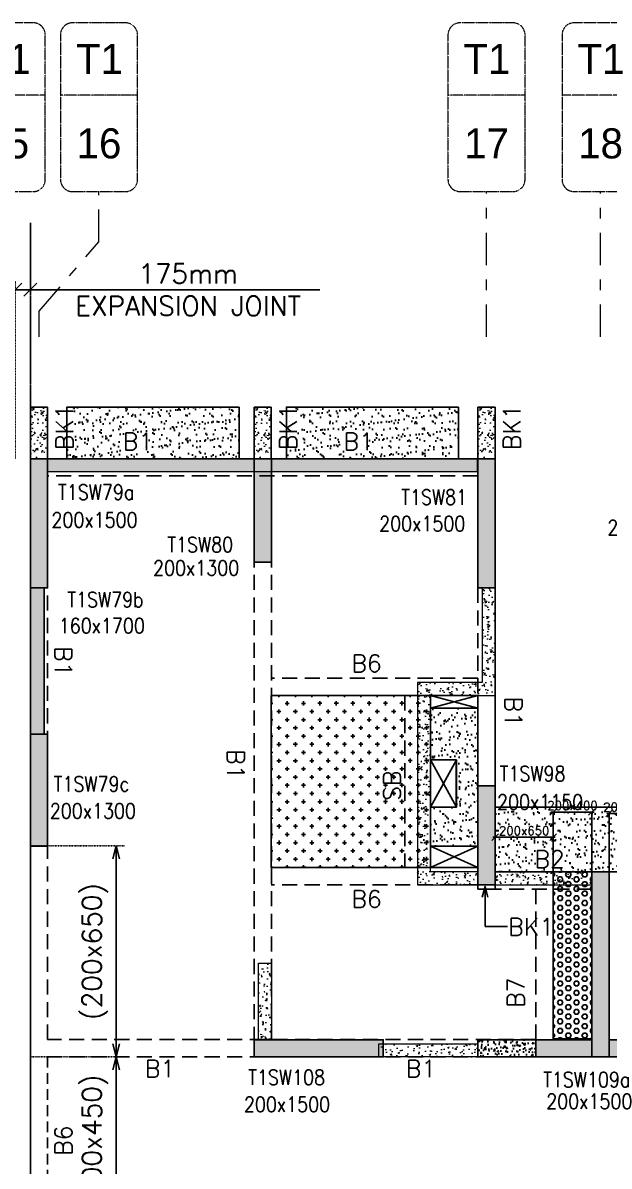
# Model space of a CAD drawing. Header units: millimetres. Extents: x 1078357 to 2594950, y -4969473 to -4636555.
# Drawn here: x 1274835 to 1281647, y -4660754 to -4647470 of the extents above; entities that cross this region are included whole.
import ezdxf
from ezdxf.enums import TextEntityAlignment as Align

# ---------------------------------------------------------------- set-up
doc = ezdxf.new("R2010")
doc.units = ezdxf.units.MM
doc.header["$PDMODE"] = 35
for name, pattern in [('CENTER', [2, 1.25, -0.25, 0.25, -0.25]), ('CONTINOUS', [0]), ('DGN STYLE 7', [8.34, 3.75, -1.67, 1.25, -1.67]), ('DOT', [0.25, 0, -0.25]), ('HIDDEN', [0.375, 0.25, -0.125]), ('New Retail block$0$CONTINOUS', [0])]:
    doc.linetypes.add(name, pattern=pattern)
doc.layers.get('0').update_dxf_attribs({"lineweight": 0})
doc.layers.get('Defpoints').update_dxf_attribs({"lineweight": 0})
for name, color, linetype, lineweight in [('A-_ANOTDIMA_D-', 6, 'Continuous', 13), ('A-_ANOTGRID_E-', 8, 'DGN STYLE 7', 13), ('COL. NO.', 30, 'Continuous', 25), ('COL. SIZE', 7, 'Continuous', 25), ('DIM', 9, 'Continuous', 25), ('GRID LINE', 8, 'Continuous', 0), ('HATCH', 8, 'Continuous', 30), ('RCC UPSTAND', 43, 'Continuous', 30), ('S-NON STR RCC WALL', 8, 'Continuous', 0)]:
    doc.layers.add(name, color=color, linetype=linetype, lineweight=lineweight)
for name, color, linetype in [('B-200x325', 201, 'HIDDEN'), ('B-200x375', 41, 'HIDDEN'), ('B-200x450', 52, 'HIDDEN'), ('B-200x650', 241, 'HIDDEN'), ('B-300xSLAB THK.', 151, 'Continuous'), ('BK1-200x650', 241, 'HIDDEN'), ('DC BEAM NO.', 7, 'Continuous'), ('DROP SLAB', 8, 'Continuous'), ('EXPANSION JOINT', 10, 'HIDDEN'), ('EXPANTION JOINT', 240, 'Continuous'), ('NON STR. RCC WALL', 6, 'Continuous'), ('S-COLUMN_SHEAR WALL', 1, 'Continuous'), ('S-DIM', 2, 'Continuous'), ('S-PROJECTION', 54, 'New Retail block$0$CONTINOUS'), ('SLAB FOLD', 8, 'Continuous')]:
    doc.layers.add(name, color=color, linetype=linetype)
doc.styles.add('Roman', font='romans')
doc.styles.add('ROMANS', font='romans.shx', dxfattribs={"width": 0.85})
doc.styles.get("Standard").update_dxf_attribs({"font": 'Adani Regular.ttf', "height": 500})
doc.dimstyles.new('HARESH', dxfattribs={"dimtxt": 150, "dimasz": 75, "dimexe": 0, "dimexo": 0, "dimgap": 25, "dimtad": 1, "dimdec": 0, "dimdsep": 46, "dimtxsty": 'Roman', "dimblk": 'OBLIQUE', "dimcen": 225, "dimdle": 25, "dimclrd": 2, "dimclre": 2, "dimclrt": 7, "dimadec": 8, "dimazin": 1, "dimtfac": 1, "dimtdec": 0, "dimtmove": 0, "dimatfit": 0, "dimfxl": 1, "dimlwd": -1, "dimlwe": -1, "dimarcsym": 0})
pattern_1 = [(50, (-5109198.82, 23483864.79), (182.184669, -15.93908554), [19.05, -209.55]), (355, (-5109198.82, 23483864.79), (-35.2434214, 191.0568452), [15.24, -167.6405842]), (100.4514447, (-5109183.63, 23483863.46), (146.9412471, 175.1177519), [16.1900088, -178.0902446]), (46.1842, (-5109198.82, 23483915.59), (271.0790409, -42.042328), [28.575, -314.325]), (96.6355576, (-5109176.23, 23483912.08), (237.404134, 247.4261246), [24.2850231, -267.1356082]), (351.1841512, (-5109198.82, 23483915.6), (237.404134, 247.4261246), [22.859967, -251.459732]), (21, (-5109173.42, 23483902.89), (151.6143913, -102.2651982), [19.05, -209.55]), (326, (-5109173.42, 23483902.89), (61.8020283, 184.1879661), [15.24, -167.64]), (71.451445, (-5109160.78, 23483894.36), (213.4164193, 81.9227689), [16.1900088, -178.0899376]), (37.5, (-5109198.816, 23483864.786), (3.08860325, 84.55503887), [0, -165.608, 0, -170.18, 0, -168.275]), (7.5, (-5109198.82, 23483864.79), (66.8196625, 100.18057482), [0, -97.028, 0, -161.798, 0, -64.135]), (327.5, (-5109255.46, 23483864.786), (135.59059517, -5.728744), [0, -63.5, 0, -198.12, 0, -262.89]), (317.5, (-5109280.86, 23483864.79), (148.1291814, 25.42649103), [0, -82.55, 0, -131.572, 0, -186.69])]

# ---------------------------------------------------------------- blocks, each defined once
blk = doc.blocks.new('_Oblique')
at = {"color": 0, "linetype": 'ByBlock', "lineweight": -2}
blk.add_line((-0.5, -0.5), (0.5, 0.5), dxfattribs=at)
blk = doc.blocks.new('*D1224')
at = {"layer": 'Defpoints', "color": 0, "linetype": 'CONTINOUS', "ltscale": 0.5, "transparency": 16777216}
for p in [(1274922, -4650521, 3), (1274922, -4650571), (1274747, -4652534, 0)]:
    blk.add_point(p, dxfattribs=at)
at = {"layer": 'EXPANTION JOINT', "color": 2, "linetype": 'DOT', "ltscale": 0.5, "transparency": 16777216}
for p, q in [((1274747, -4652534), (1274747, -4650471)), ((1274922, -4650521), (1274922, -4650671))]:
    blk.add_line(p, q, dxfattribs=at)
at = {"layer": 'EXPANTION JOINT', "color": 2, "linetype": 'CONTINOUS', "ltscale": 0.5, "transparency": 16777216}
for p, q in [((1274747, -4650571), (1274597, -4650571)), ((1274747, -4650571), (1274922, -4650571)), ((1274922, -4650571), (1278286, -4650571))]:
    blk.add_line(p, q, dxfattribs=at)
at = {"layer": 'EXPANTION JOINT', "color": 2, "linetype": 'CONTINOUS', "ltscale": 0.5, "transparency": 16777216, "xscale": 150, "yscale": 150, "zscale": 150}
blk.add_blockref('_Oblique', (1274747, -4650571), dxfattribs=at)
at = {"layer": 'EXPANTION JOINT', "color": 2, "linetype": 'CONTINOUS', "ltscale": 0.5, "transparency": 16777216, "xscale": 150, "yscale": 150, "zscale": 150, "rotation": 180}
blk.add_blockref('_Oblique', (1274922, -4650571), dxfattribs=at)
at = {"layer": 'EXPANTION JOINT', "color": 7, "linetype": 'CONTINOUS', "ltscale": 0.5, "transparency": 16777216, "char_height": 225, "attachment_point": 5, "style": 'Roman'}
for s, insert in [('175mm', (1276754, -4650384)), ('EXPANSION JOINT ', (1276754, -4650759))]:
    blk.add_mtext(s, dxfattribs=dict(at, insert=insert))
blk = doc.blocks.new('*D1225')
at = {"layer": 'Defpoints', "color": 0, "linetype": 'CONTINOUS', "ltscale": 0.5, "transparency": 16777216}
for p in [(1274922, -4650521, 3), (1274922, -4650571), (1274747, -4652534, 0)]:
    blk.add_point(p, dxfattribs=at)
at = {"layer": 'EXPANTION JOINT', "color": 2, "linetype": 'DOT', "ltscale": 0.5, "transparency": 16777216}
for p, q in [((1274747, -4652534), (1274747, -4650471)), ((1274922, -4650521), (1274922, -4650671))]:
    blk.add_line(p, q, dxfattribs=at)
at = {"layer": 'EXPANTION JOINT', "color": 2, "linetype": 'CONTINOUS', "ltscale": 0.5, "transparency": 16777216}
for p, q in [((1274747, -4650571), (1274597, -4650571)), ((1274747, -4650571), (1274922, -4650571)), ((1274922, -4650571), (1278286, -4650571))]:
    blk.add_line(p, q, dxfattribs=at)
at = {"layer": 'EXPANTION JOINT', "color": 2, "linetype": 'CONTINOUS', "ltscale": 0.5, "transparency": 16777216, "xscale": 150, "yscale": 150, "zscale": 150}
blk.add_blockref('_Oblique', (1274747, -4650571), dxfattribs=at)
at = {"layer": 'EXPANTION JOINT', "color": 2, "linetype": 'CONTINOUS', "ltscale": 0.5, "transparency": 16777216, "xscale": 150, "yscale": 150, "zscale": 150, "rotation": 180}
blk.add_blockref('_Oblique', (1274922, -4650571), dxfattribs=at)
at = {"layer": 'EXPANTION JOINT', "color": 7, "linetype": 'CONTINOUS', "ltscale": 0.5, "transparency": 16777216, "char_height": 225, "attachment_point": 5, "style": 'Roman'}
for s, insert in [('175mm', (1276754, -4650384)), ('EXPANSION JOINT ', (1276754, -4650759))]:
    blk.add_mtext(s, dxfattribs=dict(at, insert=insert))
blk = doc.blocks.new('_Open30')
at = {"color": 0, "linetype": 'ByBlock', "lineweight": -2}
for p, q in [((-1, 0.268), (0, 0)), ((0, 0), (-1, -0.268)), ((0, 0), (-1, 0))]:
    blk.add_line(p, q, dxfattribs=at)
blk = doc.blocks.new('*D1229')
at = {"layer": 'Defpoints', "color": 0, "linetype": 'CONTINOUS', "ltscale": 0.5, "transparency": 16777216}
for p in [(1274922, -4657034, 0), (1274922, -4659484, 0), (1275919, -4659484)]:
    blk.add_point(p, dxfattribs=at)
at = {"layer": 'S-DIM', "color": 2, "linetype": 'DOT', "ltscale": 0.5, "transparency": 16777216}
for p, q in [((1274922, -4657034), (1276019, -4657034)), ((1274922, -4659484), (1276019, -4659484))]:
    blk.add_line(p, q, dxfattribs=at)
at = {"layer": 'S-DIM', "color": 2, "linetype": 'CONTINOUS', "ltscale": 0.5, "transparency": 16777216}
blk.add_line((1275919, -4657184), (1275919, -4659334), dxfattribs=at)
at = {"layer": 'S-DIM', "color": 2, "linetype": 'CONTINOUS', "ltscale": 0.5, "transparency": 16777216, "xscale": 150, "yscale": 150, "zscale": 150}
for p, rotation in [((1275919, -4657034), 90), ((1275919, -4659484), 270)]:
    blk.add_blockref('_Open30', p, dxfattribs=dict(at, rotation=rotation))
at = {"layer": 'S-DIM', "color": 7, "linetype": 'CONTINOUS', "ltscale": 0.5, "transparency": 16777216, "insert": (1275673, -4658259), "char_height": 225, "attachment_point": 5, "rotation": 90, "style": 'Roman'}
blk.add_mtext('(200x650)', dxfattribs=at)
blk = doc.blocks.new('*D1231')
at = {"layer": 'Defpoints', "color": 0, "linetype": 'CONTINOUS', "ltscale": 0.5, "transparency": 16777216}
for p in [(1274922, -4659484, 0), (1274922, -4661484, 0), (1275919, -4661484)]:
    blk.add_point(p, dxfattribs=at)
at = {"layer": 'S-DIM', "color": 2, "linetype": 'DOT', "ltscale": 0.5, "transparency": 16777216}
for p, q in [((1274922, -4659484), (1276019, -4659484)), ((1274922, -4661484), (1276019, -4661484))]:
    blk.add_line(p, q, dxfattribs=at)
at = {"layer": 'S-DIM', "color": 2, "linetype": 'CONTINOUS', "ltscale": 0.5, "transparency": 16777216}
blk.add_line((1275919, -4659634), (1275919, -4661334), dxfattribs=at)
at = {"layer": 'S-DIM', "color": 2, "linetype": 'CONTINOUS', "ltscale": 0.5, "transparency": 16777216, "xscale": 150, "yscale": 150, "zscale": 150}
for p, rotation in [((1275919, -4659484), 90), ((1275919, -4661484), 270)]:
    blk.add_blockref('_Open30', p, dxfattribs=dict(at, rotation=rotation))
at = {"layer": 'S-DIM', "color": 7, "linetype": 'CONTINOUS', "ltscale": 0.5, "transparency": 16777216, "insert": (1275673, -4660484), "char_height": 225, "attachment_point": 5, "rotation": 90, "style": 'Roman'}
blk.add_mtext('(200x450)', dxfattribs=at)
blk = doc.blocks.new('*D1264')
at = {"layer": 'Defpoints', "color": 0, "ltscale": 700, "transparency": 16777216}
for p in [(1280996, -4656639), (1280996, -4657334, 0), (1281446, -4657334, 0)]:
    blk.add_point(p, dxfattribs=at)
at = {"layer": 'DIM', "color": 2, "ltscale": 700, "transparency": 16777216}
for p, q in [((1281471, -4656639), (1280971, -4656639)), ((1280996, -4657334), (1280996, -4656639)), ((1281446, -4657334), (1281446, -4656639))]:
    blk.add_line(p, q, dxfattribs=at)
at = {"layer": 'DIM', "color": 2, "ltscale": 700, "transparency": 16777216, "xscale": 75, "yscale": 75, "zscale": 75, "rotation": 180}
blk.add_blockref('_Oblique', (1280996, -4656639), dxfattribs=at)
at = {"layer": 'DIM', "color": 2, "ltscale": 700, "transparency": 16777216, "xscale": 75, "yscale": 75, "zscale": 75}
blk.add_blockref('_Oblique', (1281446, -4656639), dxfattribs=at)
at = {"layer": 'DIM', "color": 7, "ltscale": 700, "transparency": 16777216, "insert": (1281221, -4656564), "char_height": 150, "attachment_point": 5, "style": 'Roman'}
blk.add_mtext('{\\H0.666667x;200x400}', dxfattribs=at)
blk = doc.blocks.new('*D1265')
at = {"layer": 'Defpoints', "color": 0, "ltscale": 700, "transparency": 16777216}
for p in [(1280322, -4656932), (1280322, -4657334, 0), (1280996, -4657334, 0)]:
    blk.add_point(p, dxfattribs=at)
at = {"layer": 'DIM', "color": 2, "ltscale": 700, "transparency": 16777216}
for p, q in [((1281021, -4656932), (1280297, -4656932)), ((1280322, -4657334), (1280322, -4656932)), ((1280996, -4657334), (1280996, -4656932))]:
    blk.add_line(p, q, dxfattribs=at)
at = {"layer": 'DIM', "color": 2, "ltscale": 700, "transparency": 16777216, "xscale": 75, "yscale": 75, "zscale": 75, "rotation": 180}
blk.add_blockref('_Oblique', (1280322, -4656932), dxfattribs=at)
at = {"layer": 'DIM', "color": 2, "ltscale": 700, "transparency": 16777216, "xscale": 75, "yscale": 75, "zscale": 75}
blk.add_blockref('_Oblique', (1280996, -4656932), dxfattribs=at)
at = {"layer": 'DIM', "color": 7, "ltscale": 700, "transparency": 16777216, "insert": (1280659, -4656857), "char_height": 150, "attachment_point": 5, "style": 'Roman'}
blk.add_mtext('{\\H0.666667x;200x650}', dxfattribs=at)
blk = doc.blocks.new('*D1266')
at = {"layer": 'Defpoints', "color": 0, "ltscale": 700, "transparency": 16777216}
for p in [(1282097, -4656657), (1281646, -4657334, 0), (1282097, -4657334, 0)]:
    blk.add_point(p, dxfattribs=at)
at = {"layer": 'DIM', "color": 2, "ltscale": 700, "transparency": 16777216}
for p, q in [((1281621, -4656657), (1282122, -4656657)), ((1281646, -4657334), (1281646, -4656657)), ((1282097, -4657334), (1282097, -4656657))]:
    blk.add_line(p, q, dxfattribs=at)
at = {"layer": 'DIM', "color": 2, "ltscale": 700, "transparency": 16777216, "xscale": 75, "yscale": 75, "zscale": 75, "rotation": 180}
blk.add_blockref('_Oblique', (1281646, -4656657), dxfattribs=at)
at = {"layer": 'DIM', "color": 2, "ltscale": 700, "transparency": 16777216, "xscale": 75, "yscale": 75, "zscale": 75}
blk.add_blockref('_Oblique', (1282097, -4656657), dxfattribs=at)
at = {"layer": 'DIM', "color": 7, "ltscale": 700, "transparency": 16777216, "insert": (1281871, -4656582), "char_height": 150, "attachment_point": 5, "style": 'Roman'}
blk.add_mtext('{\\H0.666667x;200x400}', dxfattribs=at)
blk = doc.blocks.new('G$CD63B60BD')
at = {"layer": 'COL. NO.', "linetype": 'Continuous', "style": 'ROMANS', "width": 0.85}
for s, p in [('T1SW79a', (45047, 15424, 0)), ('T1SW81', (49034, 15366, -320)), ('T1SW80', (46316, 14815, -320)), ('T1SW79b', (45154, 14176, 0)), ('T1SW98', (50178, 12154, -320)), ('T1SW79c', (44996, 12034, 0)), ('T1SW108', (47256, 8624, -320)), ('T1SW109a', (50683, 8599, -320))]:
    blk.add_text(s, height=175, dxfattribs=at).set_placement(p)
at = {"layer": 'COL. SIZE', "linetype": 'Continuous', "style": 'ROMANS', "width": 0.85}
for s, p in [('200x1500', (44970, 15101, 0)), ('200x1500', (48778, 15058, -320)), ('200x1500', (51430, 15013, -320)), ('200x1300', (46151, 14543, -320)), ('160x1700', (45055, 13872, 0)), ('200x1150', (50148, 11824, -320)), ('200x1300', (44951, 11720, 0)), ('200x1500', (50719, 8346, -320)), ('200x1500', (47207, 8311, -320))]:
    blk.add_text(s, height=175, dxfattribs=at).set_placement(p)
blk = doc.blocks.new('Tower grid nomenclature-ex')
at = {"layer": 'A-_ANOTGRID_E-'}
blk.add_lwpolyline([(-1250, -600), (1750, -600, 0.414214), (2000, -350), (2000, 750, 0.414214), (1750, 1000), (-1250, 1000, 0.414214), (-1500, 750), (-1500, -350, 0.414214)], format="xyb", close=True, dxfattribs=at)
blk.add_lwpolyline([(0, 1000), (0, -600)], dxfattribs=at)
at = {"layer": 'A-_ANOTGRID_E-', "flags": 8}
for p in [(-1235, 400), (1788, 400)]:
    blk.add_attdef('GRID', text='', height=625, dxfattribs=at).set_placement(p, align=Align.MIDDLE_CENTER)
blk = doc.blocks.new('T1')
at = {"layer": 'GRID LINE', "linetype": 'DGN STYLE 7', "ltscale": 100, "elevation": 0}
for points in [[(84361, -31827), (84361, -31528), (85058, -30723), (85058, -30138)], [(89561, -31827), (89561, -30138)], [(90886, -31827), (90886, -30138)]]:
    blk.add_lwpolyline(points, dxfattribs=at)
at = {"layer": 'GRID LINE'}
ref = blk.add_blockref('Tower grid nomenclature-ex', (83874, -29018, 0), dxfattribs=dict(at, xscale=0.56, yscale=0.56, zscale=0.56, rotation=270))
ref.add_attrib('GRID', '15', dxfattribs={"layer": 'A-_ANOTGRID_E-', "height": 350}).set_placement((83986, -29578, 0), align=Align.MIDDLE_CENTER)
ref.add_attrib('GRID', 'T1', dxfattribs={"layer": 'A-_ANOTGRID_E-', "height": 350}).set_placement((83991, -28598, 0), align=Align.MIDDLE_CENTER)
ref = blk.add_blockref('Tower grid nomenclature-ex', (84946, -29018, 0), dxfattribs=dict(at, xscale=0.56, yscale=0.56, zscale=0.56, rotation=270))
ref.add_attrib('GRID', '16', dxfattribs={"layer": 'A-_ANOTGRID_E-', "height": 350}).set_placement((85058, -29578, 0), align=Align.MIDDLE_CENTER)
ref.add_attrib('GRID', 'T1', dxfattribs={"layer": 'A-_ANOTGRID_E-', "height": 350}).set_placement((85064, -28598, 0), align=Align.MIDDLE_CENTER)
ref = blk.add_blockref('Tower grid nomenclature-ex', (89449, -29018, 0), dxfattribs=dict(at, xscale=0.56, yscale=0.56, zscale=0.56, rotation=270))
ref.add_attrib('GRID', '17', dxfattribs={"layer": 'A-_ANOTGRID_E-', "height": 350}).set_placement((89561, -29578, 0), align=Align.MIDDLE_CENTER)
ref.add_attrib('GRID', 'T1', dxfattribs={"layer": 'A-_ANOTGRID_E-', "height": 350}).set_placement((89566, -28598, 0), align=Align.MIDDLE_CENTER)
ref = blk.add_blockref('Tower grid nomenclature-ex', (90774, -29018, 0), dxfattribs=dict(at, xscale=0.56, yscale=0.56, zscale=0.56, rotation=270))
ref.add_attrib('GRID', '18', dxfattribs={"layer": 'A-_ANOTGRID_E-', "height": 350}).set_placement((90886, -29578, 0), align=Align.MIDDLE_CENTER)
ref.add_attrib('GRID', 'T1', dxfattribs={"layer": 'A-_ANOTGRID_E-', "height": 350}).set_placement((90891, -28598, 0), align=Align.MIDDLE_CENTER)

msp = doc.modelspace()

# ---------------------------------------------------------------- hatches: boundary and pattern name
at = {"layer": 'DROP SLAB'}
h = msp.add_hatch(dxfattribs=at)
h.set_pattern_fill('CROSS', color=8, scale=15, angle=0.03079)
h.set_pattern_definition([(180.03079016, (-2034220.15, 9385172.05), (-95.1987999, -95.3011726), [47.625, -142.875]), (270.03079016, (-2034243.98, 9385195.85), (95.3011726, -95.1987999), [47.625, -142.875])])
h.paths.add_polyline_path([(1279571.6, -4655284.7), (1277721.6, -4655284.7), (1277721.6, -4657284.5), (1279571.6, -4657284.5)])
at = {"layer": 'HATCH'}
h = msp.add_hatch(dxfattribs=at)
h.set_pattern_fill('AR-SAND', color=8, scale=3, angle=179.97015)
h.set_pattern_definition([(37.4701541, (-1641711.65, 9335035.87), (-4.7236114, 146.8264517), [0, -115.824, 0, -129.54, 0, -123.825]), (7.4701541, (-1641711.65, 9335035.87), (134.9689868, 214.9772528), [0, -62.484, 0, -104.394, 0, -40.005]), (327.4701541, (-1641805.38, 9335035.92), (237.2979035, 0.3075449), [0, -38.1, 0, -137.16, 0, -179.07]), (317.4701541, (-1641805.38, 9335035.92), (229.1017424, 66.759465), [0, -19.05, 0, -89.916, 0, -102.87])])
h.paths.add_polyline_path([(1277346.9, -4651934.4), (1275346.9, -4651934.4), (1275346.9, -4652534.4), (1277346.9, -4652534.4)])
h = msp.add_hatch(dxfattribs=at)
h.set_pattern_fill('AR-SAND', color=8, scale=3, angle=179.97015)
h.set_pattern_definition([(37.4701541, (-1644261.65, 9335035.87), (-4.7236114, 146.8264517), [0, -115.824, 0, -129.54, 0, -123.825]), (7.4701541, (-1644261.65, 9335035.87), (134.9689868, 214.9772528), [0, -62.484, 0, -104.394, 0, -40.005]), (327.4701541, (-1644355.38, 9335035.92), (237.2979035, 0.3075449), [0, -38.1, 0, -137.16, 0, -179.07]), (317.4701541, (-1644355.38, 9335035.92), (229.1017424, 66.759465), [0, -19.05, 0, -89.916, 0, -102.87])])
h.paths.add_polyline_path([(1279896.9, -4651934.4), (1277896.9, -4651934.4), (1277896.9, -4652534.4), (1279896.9, -4652534.4)])
h = msp.add_hatch(dxfattribs=at)
h.set_pattern_fill('AR-SAND', color=8, scale=3, angle=0.02985)
h.set_pattern_definition([(37.47015413, (-3751912.18, 18703074.33), (-4.72361136, 146.8264517), [0, -115.824, 0, -129.54, 0, -123.825]), (7.4701541, (-3751912.18, 18703074.33), (134.9689868, 214.9772528), [0, -62.484, 0, -104.394, 0, -40.005]), (327.4701541, (-3752005.9, 18703074.38), (237.2979035, 0.3075449), [0, -38.1, 0, -137.16, 0, -179.07]), (317.4701541, (-3752005.9, 18703074.38), (229.1017424, 66.759465), [0, -19.05, 0, -89.916, 0, -102.87])])
h.paths.add_polyline_path([(1280120.8, -4655434.3), (1279570.8, -4655434.3), (1279570.8, -4656034.3), (1279870.8, -4656034.3), (1279870.8, -4656584.3), (1279570.8, -4656584.2), (1279570.8, -4657034.3), (1280120.8, -4657034.3)])
h = msp.add_hatch(dxfattribs=at)
h.set_pattern_fill('AR-SAND', color=8, scale=3, angle=179.97015)
h.set_pattern_definition([(37.4701541, (-2741486.37, 14019005.02), (-4.72361136, 146.8264517), [0, -115.824, 0, -129.54, 0, -123.825]), (7.4701541, (-2741486.37, 14019005.02), (134.9689868, 214.9772528), [0, -62.484, 0, -104.394, 0, -40.005]), (327.4701541, (-2741580.1, 14019005.07), (237.2979035, 0.3075449), [0, -38.1, 0, -137.16, 0, -179.07]), (317.4701541, (-2741580.1, 14019005.07), (229.1017424, 66.759465), [0, -19.05, 0, -89.916, 0, -102.87])])
h.paths.add_polyline_path([(1282771.6, -4656584.3), (1280321.6, -4656584.3), (1280321.9, -4657334.3), (1282771.9, -4657334.3)])
at = {"layer": 'RCC UPSTAND'}
h = msp.add_hatch(dxfattribs=at)
h.set_pattern_fill('AR-CONC', color=8, scale=20, angle=90)
h.set_pattern_definition([(140, (-1915203.33, -7196703.94), (12.550427, 143.4520365), [15, -165]), (85, (-1915203.33, -7196703.94), (-150.438427, -27.7502667), [12, -132]), (190.4514445, (-1915202.28, -7196691.99), (-137.887998, 115.7017693), [12.7480384, -140.2284224]), (136.1842, (-1915243.33, -7196703.94), (33.103856, 213.448266), [22.5, -247.5]), (186.6356355, (-1915240.57, -7196686.16), (-194.82372, 186.932389), [19.122068, -210.342752]), (81.184164, (-1915243.33, -7196703.94), (-194.82372, 186.932389), [18, -198]), (111, (-1915233.33, -7196683.94), (80.523778, 119.3814104), [15, -165]), (56, (-1915233.33, -7196683.94), (-145.030009, 48.6630664), [12, -132]), (161.4514447, (-1915226.62, -7196674), (-64.5062306, 168.0444753), [12.748038, -140.2284224]), (127.5, (-1915203.33, -7196703.944), (-66.57877077, 2.43197106), [0, -130.4, 0, -134, 0, -132.5]), (97.5, (-1915203.33, -7196703.944), (-78.8823424, 52.6139075), [0, -76.4, 0, -127.4, 0, -50.5]), (57.5, (-1915203.33, -7196748.544), (4.51097435, 106.7644872), [0, -50, 0, -156, 0, -207]), (47.5, (-1915203.33, -7196768.54), (-20.0209965, 116.6372339), [0, -65, 0, -103.6, 0, -147])])
h.paths.add_polyline_path([(1280121.7, -4659284.4), (1280796.7, -4659284.4), (1280796.7, -4659484.3), (1280121.7, -4659484.3)])
at = {"layer": 'S-COLUMN_SHEAR WALL', "lineweight": 25}
h = msp.add_hatch(color=1, dxfattribs=at)
h.dxf.hatch_style = 1
h.paths.add_polyline_path([(1274921.7, -4652534.4), (1275121.7, -4652534.4), (1275121.7, -4654034.4), (1274921.7, -4654034.4)])
h = msp.add_hatch(color=1, dxfattribs=at)
h.dxf.hatch_style = 1
h.paths.add_polyline_path([(1277521.7, -4653734.4), (1277721.7, -4653734.4), (1277721.7, -4652534.4), (1277521.7, -4652534.4)])
h = msp.add_hatch(color=1, dxfattribs=at)
h.dxf.hatch_style = 1
h.paths.add_polyline_path([(1280121.7, -4652534.4), (1280321.7, -4652534.4), (1280321.7, -4654034.4), (1280121.7, -4654034.4)])
at = {"layer": 'S-COLUMN_SHEAR WALL', "lineweight": 25, "extrusion": (-1.00316e-06, -2.11765e-11, 1)}
h = msp.add_hatch(color=1, dxfattribs=at)
h.dxf.hatch_style = 1
h.paths.add_polyline_path([(1274921.7, -4655734.3), (1275081.7, -4655734.3), (1275081.7, -4654034.2), (1274921.7, -4654034.2)])
at = {"layer": 'S-COLUMN_SHEAR WALL', "lineweight": 25}
h = msp.add_hatch(color=1, dxfattribs=at)
h.dxf.hatch_style = 1
h.paths.add_polyline_path([(1275121.7, -4657034.4), (1274921.7, -4657034.4), (1274921.7, -4655734.4), (1275121.7, -4655734.4)])
h = msp.add_hatch(color=1, dxfattribs=at)
h.dxf.hatch_style = 1
h.paths.add_polyline_path([(1280121.7, -4657484.4), (1280321.7, -4657484.4), (1280321.7, -4656334.4), (1280121.7, -4656334.4)])
h = msp.add_hatch(color=1, dxfattribs=at)
h.dxf.hatch_style = 1
h.paths.add_polyline_path([(1281446.7, -4659284.4), (1280796.7, -4659284.4), (1280796.7, -4659484.4), (1281646.7, -4659484.4), (1281646.7, -4657334.4), (1281446.7, -4657334.4)])
at = {"layer": 'S-COLUMN_SHEAR WALL', "lineweight": 25, "extrusion": (1.00316e-06, 1.91639e-11, 1)}
h = msp.add_hatch(color=1, dxfattribs=at)
h.dxf.hatch_style = 1
h.paths.add_polyline_path([(1281646.7, -4659284.4), (1282296.7, -4659284.4), (1282296.7, -4659484.4), (1281446.7, -4659484.4), (1281446.7, -4657334.4), (1281646.7, -4657334.4)])
at = {"layer": 'S-COLUMN_SHEAR WALL', "lineweight": 25}
h = msp.add_hatch(color=1, dxfattribs=at)
h.dxf.hatch_style = 1
h.paths.add_polyline_path([(1277521.7, -4659284.4), (1279021.7, -4659284.4), (1279021.7, -4659484.4), (1277521.7, -4659484.4)])
at = {"layer": 'S-NON STR RCC WALL'}
h = msp.add_hatch(dxfattribs=at)
h.set_pattern_fill('AR-CONC', color=256, angle=180)
h.set_pattern_definition([(50, (-7258923.2, 32903153.89), (182.184669, -15.93908554), [19.05, -209.55]), (355, (-7258923.2, 32903153.89), (-35.2434214, 191.0568452), [15.24, -167.6405842]), (100.4514447, (-7258908.01, 32903152.56), (146.9412471, 175.1177519), [16.1900088, -178.0902446]), (46.1842, (-7258923.2, 32903204.69), (271.0790409, -42.0423279), [28.575, -314.325]), (96.6355576, (-7258900.6, 32903201.18), (237.404134, 247.4261246), [24.2850231, -267.1356082]), (351.1841512, (-7258923.2, 32903204.69), (237.404134, 247.4261246), [22.859967, -251.459732]), (21, (-7258897.8, 32903191.99), (151.61439127, -102.2651982), [19.05, -209.55]), (326, (-7258897.8, 32903191.99), (61.80202835, 184.1879661), [15.24, -167.64]), (71.451445, (-7258885.16, 32903183.46), (213.4164193, 81.9227689), [16.1900088, -178.0899376]), (37.5, (-7258923.196, 32903153.886), (3.08860325, 84.55503887), [0, -165.608, 0, -170.18, 0, -168.275]), (7.5, (-7258923.2, 32903153.89), (66.8196625, 100.18057482), [0, -97.028, 0, -161.798, 0, -64.135]), (327.5, (-7258979.84, 32903153.886), (135.59059517, -5.72874399), [0, -63.5, 0, -198.12, 0, -262.89]), (317.5, (-7259005.24, 32903153.89), (148.1291814, 25.42649103), [0, -82.55, 0, -131.572, 0, -186.69])])
h.paths.add_polyline_path([(1275121.6, -4652534.3), (1275121.6, -4651934.3), (1274921.6, -4651934.3), (1274921.6, -4652534.3), (1275121.6, -4652534.3)], is_closed=False)
h = msp.add_hatch(dxfattribs=at)
h.set_pattern_fill('AR-CONC', color=256, angle=180)
h.set_pattern_definition([(50, (-7256323.18, 32903153.84), (182.184669, -15.93908554), [19.05, -209.55]), (355, (-7256323.18, 32903153.84), (-35.2434214, 191.0568452), [15.24, -167.6405842]), (100.4514447, (-7256308, 32903152.51), (146.9412471, 175.1177519), [16.1900088, -178.0902446]), (46.1842, (-7256323.18, 32903204.64), (271.0790409, -42.0423279), [28.575, -314.325]), (96.6355576, (-7256300.59, 32903201.14), (237.404134, 247.4261246), [24.2850231, -267.1356082]), (351.1841512, (-7256323.18, 32903204.64), (237.404134, 247.4261246), [22.859967, -251.459732]), (21, (-7256297.78, 32903191.94), (151.61439127, -102.2651982), [19.05, -209.55]), (326, (-7256297.78, 32903191.94), (61.80202835, 184.1879661), [15.24, -167.64]), (71.451445, (-7256285.14, 32903183.42), (213.4164193, 81.9227689), [16.1900088, -178.0899376]), (37.5, (-7256323.175, 32903153.84), (3.08860325, 84.55503887), [0, -165.608, 0, -170.18, 0, -168.275]), (7.5, (-7256323.175, 32903153.84), (66.8196625, 100.18057482), [0, -97.028, 0, -161.798, 0, -64.135]), (327.5, (-7256379.82, 32903153.84), (135.59059517, -5.72874399), [0, -63.5, 0, -198.12, 0, -262.89]), (317.5, (-7256405.22, 32903153.84), (148.1291814, 25.42649103), [0, -82.55, 0, -131.572, 0, -186.69])])
h.paths.add_polyline_path([(1277721.6, -4652534.4), (1277721.6, -4651934.4), (1277521.6, -4651934.4), (1277521.6, -4652534.4), (1277721.6, -4652534.4)], is_closed=False)
h = msp.add_hatch(dxfattribs=at)
h.set_pattern_fill('AR-CONC', color=256, angle=180)
h.set_pattern_definition([(50, (-7253723.2, 32903153.88), (182.184669, -15.93908554), [19.05, -209.55]), (355, (-7253723.2, 32903153.88), (-35.2434214, 191.0568452), [15.24, -167.6405842]), (100.4514447, (-7253708.01, 32903152.55), (146.9412471, 175.1177519), [16.1900088, -178.0902446]), (46.1842, (-7253723.2, 32903204.68), (271.0790409, -42.0423279), [28.575, -314.325]), (96.6355576, (-7253700.6, 32903201.18), (237.404134, 247.4261246), [24.2850231, -267.1356082]), (351.1841512, (-7253723.2, 32903204.68), (237.404134, 247.4261246), [22.859967, -251.459732]), (21, (-7253697.8, 32903191.98), (151.61439127, -102.2651982), [19.05, -209.55]), (326, (-7253697.8, 32903191.98), (61.80202835, 184.1879661), [15.24, -167.64]), (71.451445, (-7253685.16, 32903183.46), (213.4164193, 81.9227689), [16.1900088, -178.0899376]), (37.5, (-7253723.196, 32903153.88), (3.08860325, 84.55503887), [0, -165.608, 0, -170.18, 0, -168.275]), (7.5, (-7253723.2, 32903153.88), (66.8196625, 100.18057482), [0, -97.028, 0, -161.798, 0, -64.135]), (327.5, (-7253779.84, 32903153.88), (135.59059517, -5.72874399), [0, -63.5, 0, -198.12, 0, -262.89]), (317.5, (-7253805.24, 32903153.88), (148.1291814, 25.42649103), [0, -82.55, 0, -131.572, 0, -186.69])])
h.paths.add_polyline_path([(1280321.6, -4652534.3), (1280321.6, -4651934.3), (1280121.6, -4651934.3), (1280121.6, -4652534.3), (1280321.6, -4652534.3)], is_closed=False)
h = msp.add_hatch(dxfattribs=at)
h.set_pattern_fill('AR-CONC', color=256)
h.set_pattern_definition([(50, (-6206423.53, 28167883.97), (182.184669, -15.93908554), [19.05, -209.55]), (355, (-6206423.53, 28167883.97), (-35.2434214, 191.0568452), [15.24, -167.6405842]), (100.4514447, (-6206408.35, 28167882.64), (146.9412471, 175.1177519), [16.1900088, -178.0902446]), (46.1842, (-6206423.53, 28167934.77), (271.0790409, -42.042328), [28.575, -314.325]), (96.6355576, (-6206400.94, 28167931.27), (237.404134, 247.4261246), [24.2850231, -267.1356082]), (351.1841512, (-6206423.53, 28167934.77), (237.404134, 247.4261246), [22.859967, -251.459732]), (21, (-6206398.13, 28167922.07), (151.6143913, -102.2651982), [19.05, -209.55]), (326, (-6206398.13, 28167922.07), (61.8020283, 184.1879661), [15.24, -167.64]), (71.451445, (-6206385.5, 28167913.55), (213.4164193, 81.9227689), [16.1900088, -178.0899376]), (37.5, (-6206423.53, 28167883.97), (3.08860325, 84.55503887), [0, -165.608, 0, -170.18, 0, -168.275]), (7.5, (-6206423.53, 28167883.97), (66.8196625, 100.18057482), [0, -97.028, 0, -161.798, 0, -64.135]), (327.5, (-6206480.174, 28167883.97), (135.59059517, -5.72874399), [0, -63.5, 0, -198.12, 0, -262.89]), (317.5, (-6206505.57, 28167883.97), (148.1291814, 25.42649103), [0, -82.55, 0, -131.572, 0, -186.69])])
h.paths.add_polyline_path([(1280119, -4652534.4), (1275121.9, -4652534.4), (1275121.9, -4652684.4), (1280119, -4652684.4)])
h = msp.add_hatch(dxfattribs=at)
h.set_pattern_fill('AR-CONC', color=256)
h.set_pattern_definition(pattern_1)
h.paths.add_polyline_path([(1279421.9, -4655134.4), (1279421.9, -4657484.4), (1280121.9, -4657484.4), (1280121.9, -4657334.4), (1279571.9, -4657334.4), (1279571.9, -4655284.4), (1280321.9, -4655284.4), (1280321.9, -4654034.3), (1280171.9, -4654034.3), (1280171.9, -4655134.4)])
h = msp.add_hatch(dxfattribs=at)
h.set_pattern_fill('AR-CONC', color=256)
h.set_pattern_definition(pattern_1)
h.paths.add_polyline_path([(1281446.9, -4657334.4), (1280321.9, -4657334.4), (1280321.9, -4657484.4), (1281446.9, -4657484.4)])
h = msp.add_hatch(dxfattribs=at)
h.set_pattern_fill('AR-CONC', color=256, angle=180)
h.set_pattern_definition([(50, (-6173963.28, 28167883.97), (182.184669, -15.93908554), [19.05, -209.55]), (355, (-6173963.28, 28167883.97), (-35.2434214, 191.0568452), [15.24, -167.6405842]), (100.4514447, (-6173948.1, 28167882.64), (146.9412471, 175.1177519), [16.1900088, -178.0902446]), (46.1842, (-6173963.28, 28167934.77), (271.0790409, -42.042328), [28.575, -314.325]), (96.6355576, (-6173940.7, 28167931.26), (237.404134, 247.4261246), [24.2850231, -267.1356082]), (351.1841512, (-6173963.28, 28167934.77), (237.404134, 247.4261246), [22.859967, -251.459732]), (21, (-6173937.88, 28167922.07), (151.6143913, -102.2651982), [19.05, -209.55]), (326, (-6173937.88, 28167922.07), (61.8020283, 184.1879661), [15.24, -167.64]), (71.451445, (-6173925.24, 28167913.54), (213.4164193, 81.9227689), [16.1900088, -178.0899376]), (37.5, (-6173963.28, 28167883.966), (3.08860325, 84.55503887), [0, -165.608, 0, -170.18, 0, -168.275]), (7.5, (-6173963.28, 28167883.97), (66.8196625, 100.18057482), [0, -97.028, 0, -161.798, 0, -64.135]), (327.5, (-6174019.92, 28167883.966), (135.59059517, -5.72874399), [0, -63.5, 0, -198.12, 0, -262.89]), (317.5, (-6174045.32, 28167883.97), (148.1291814, 25.42649103), [0, -82.55, 0, -131.572, 0, -186.69])])
h.paths.add_polyline_path([(1277571.9, -4658394.4), (1277721.9, -4658394.4), (1277721.9, -4659284.3), (1277571.9, -4659284.3)])
at = {"layer": 'S-NON STR RCC WALL', "ltscale": 700}
h = msp.add_hatch(dxfattribs=at)
h.set_pattern_fill('AR-CONC', color=256)
h.set_pattern_definition([(50, (154880.57, 155337.33), (182.184669, -15.9390855), [19.05, -209.55]), (355, (154880.57, 155337.33), (-35.2434214, 191.056845), [15.24, -167.640584]), (100.4514447, (154895.75, 155336), (146.941247, 175.117752), [16.190009, -178.0902446]), (46.1842, (154880.57, 155388.13), (271.079041, -42.042328), [28.575, -314.325]), (96.6355576, (154903.16, 155384.63), (237.404134, 247.426125), [24.285023, -267.135608]), (351.184151, (154880.57, 155388.13), (237.404134, 247.426125), [22.859967, -251.459732]), (21, (154905.97, 155375.43), (151.6143913, -102.265198), [19.05, -209.55]), (326, (154905.97, 155375.43), (61.802028, 184.187966), [15.24, -167.64]), (71.451445, (154918.6, 155366.91), (213.416419, 81.922769), [16.190009, -178.0899376]), (37.5, (154880.567, 155337.334), (3.08860325, 84.5550389), [0, -165.608, 0, -170.18, 0, -168.275]), (7.5, (154880.57, 155337.33), (66.8196625, 100.1805748), [0, -97.028, 0, -161.798, 0, -64.135]), (327.5, (154823.925, 155337.334), (135.5905952, -5.728744), [0, -63.5, 0, -198.12, 0, -262.89]), (317.5, (154798.52, 155337.33), (148.1291814, 25.426491), [0, -82.55, 0, -131.572, 0, -186.69])])
h.paths.add_polyline_path([(1278971.9, -4659334.4), (1280121.9, -4659334.4), (1280121.9, -4659484.4), (1278971.9, -4659484.4)])
at = {"layer": 'SLAB FOLD', "ltscale": 1000}
h = msp.add_hatch(dxfattribs=at)
h.set_pattern_fill('HEX', color=8, scale=10, angle=180)
h.set_pattern_definition([(180, (1232896.74, -4470529.36), (-7e-15, -54.992613), [31.75, -63.5]), (300, (1232896.74, -4470529.36), (47.625, 27.496307), [31.75, -63.5]), (240, (1232864.99, -4470529.36), (47.625, -27.496307), [31.75, -63.5])])
h.paths.add_polyline_path([(1281446.7, -4659273.8), (1280996.7, -4659273.8), (1280996.7, -4657334.4), (1281446.7, -4657334.4)])

# ---------------------------------------------------------------- linework, layer by layer
at = {"layer": 'B-200x325', "ltscale": 700}
for p, q in [((1280121.6, -4655084.7, 0), (1277721.6, -4655084.7, 0)), ((1280121.4, -4657484.5, 0), (1277721.6, -4657484.5, 0))]:
    msp.add_line(p, q, dxfattribs=at)
at = {"layer": 'B-200x325', "linetype": 'Continuous', "ltscale": 700}
for p, q in [((1280121.6, -4655284.7, 0), (1277721.6, -4655284.7, 0)), ((1280121.4, -4657284.5, 0), (1277721.6, -4657284.5, 0))]:
    msp.add_line(p, q, dxfattribs=at)
at = {"layer": 'B-200x375', "ltscale": 700}
msp.add_line((1280796.4, -4657534.4, 0), (1280796.4, -4659284.4, 0), dxfattribs=at)
at = {"layer": 'B-200x375', "linetype": 'Continuous', "ltscale": 700}
msp.add_line((1280996.4, -4657534.4, 0), (1280996.4, -4659273.8, 0), dxfattribs=at)
at = {"layer": 'B-200x450', "linetype": 'Continuous', "ltscale": 500}
msp.add_line((1274921.9, -4661484.4, 0), (1274921.9, -4659484.4, 0), dxfattribs=at)
at = {"layer": 'B-200x450', "linetype": 'HIDDEN', "ltscale": 500}
msp.add_line((1275121.9, -4661484.4, 0), (1275121.9, -4659484.3, 0), dxfattribs=at)
at = {"layer": 'B-200x650', "linetype": 'CONTINOUS', "ltscale": 700}
for p, q in [((1275121.6, -4651934.3, 0), (1274921.6, -4651934.3, 0)), ((1274921.6, -4651934.3, 0), (1274921.6, -4652534.3, 0)), ((1275121.6, -4652534.3, 0), (1275121.6, -4651934.3, 0)), ((1277721.6, -4651934.3, 0), (1277521.6, -4651934.3, 0)), ((1277521.6, -4651934.3, 0), (1277521.6, -4652534.3, 0)), ((1277721.6, -4652534.3, 0), (1277721.6, -4651934.3, 0)), ((1280321.6, -4651934.3, 0), (1280121.6, -4651934.3, 0)), ((1280121.6, -4651934.3, 0), (1280121.6, -4652534.3, 0)), ((1280321.6, -4652534.3, 0), (1280321.6, -4651934.3, 0)), ((1280121.9, -4652534.3, 0), (1275121.9, -4652534.3, 0)), ((1274921.9, -4659484.4, 0), (1274921.9, -4654034.3, 0)), ((1280321.9, -4654034.3, 0), (1280321.9, -4656534.4, 0)), ((1274921.9, -4656534.4, 0), (1274921.9, -4656534.4, 0)), ((1282771.9, -4657334.3, 0), (1280321.9, -4657334.3, 0))]:
    msp.add_line(p, q, dxfattribs=at)
at = {"layer": 'B-200x650', "linetype": 'HIDDEN', "ltscale": 700}
for p, q in [((1280121.9, -4652734.3, 0), (1275121.9, -4652734.3, 0)), ((1277521.9, -4652834.4, 0), (1277521.9, -4659284.3, 0)), ((1277721.9, -4652834.4, 0), (1277721.9, -4659284.3, 0)), ((1275121.9, -4659284.3, 0), (1275121.9, -4654034.3, 0)), ((1280121.9, -4654034.3, 0), (1280121.9, -4656534.4, 0)), ((1281446.9, -4657534.3, 0), (1280321.9, -4657534.3, 0)), ((1280796.7, -4659284.3, 0), (1275121.9, -4659284.3, 0)), ((1280796.7, -4659484.3, 0), (1275121.9, -4659484.3, 0))]:
    msp.add_line(p, q, dxfattribs=at)
at = {"layer": 'B-200x650', "ltscale": 700}
msp.add_line((1274921.9, -4656334.4, 0), (1274921.9, -4656334.4, 0), dxfattribs=at)
at = {"layer": 'B-300xSLAB THK.', "linetype": 'HIDDEN', "ltscale": 700}
msp.add_line((1279271.1, -4655284.7, 0), (1279271.1, -4657284.5, 0), dxfattribs=at)
at = {"layer": 'B-300xSLAB THK.', "linetype": 'ByBlock', "ltscale": 700}
msp.add_line((1279571.1, -4655284.7, 0), (1279571.1, -4657284.5, 0), dxfattribs=at)
at = {"layer": 'BK1-200x650', "linetype": 'Continuous', "ltscale": 700, "elevation": 0}
msp.add_lwpolyline([(1280321.9, -4657534.6), (1280121.9, -4657534.6), (1280121.9, -4657484.4), (1280321.9, -4657484.4)], close=True, dxfattribs=at)
at = {"layer": 'DROP SLAB', "color": 3, "linetype": 'CONTINOUS', "ltscale": 500}
for p, q in [((1280121.1, -4655284.4, 0), (1279571.1, -4655434.4, 0)), ((1279572, -4655284.6, 0), (1280121.1, -4655434.4, 0)), ((1279571.4, -4656034.3, 0), (1279871.5, -4656584.3, 0)), ((1279571.4, -4656584.3, 0), (1279871.5, -4656034.3, 0)), ((1279571.6, -4657034.4, 0), (1280121.4, -4657284.4, 0)), ((1279571.6, -4657284.4, 0), (1280121.6, -4657034.4, 0))]:
    msp.add_line(p, q, dxfattribs=at)
at = {"layer": 'DROP SLAB', "color": 3, "linetype": 'CONTINOUS', "ltscale": 500, "elevation": 0}
for points in [[(1279571.6, -4655284.7), (1277721.6, -4655284.7), (1277721.6, -4657284.5), (1279571.6, -4657284.5)], [(1279571.1, -4655284.6), (1280121.1, -4655284.6), (1280121.1, -4655434.4), (1279571.1, -4655434.4)], [(1279571.5, -4656034.3), (1279871.5, -4656034.3), (1279871.5, -4656584.3), (1279571.5, -4656584.3)], [(1279571.6, -4657034.4), (1280121.4, -4657034.4), (1280121.4, -4657284.4), (1279571.6, -4657284.4)]]:
    msp.add_lwpolyline(points, close=True, dxfattribs=at)
at = {"layer": 'EXPANSION JOINT'}
msp.add_line((1274921.9, -4649794.4, 0), (1274921.9, -4670126.9, 0), dxfattribs=at)
msp.add_line((1274921.9, -4649794.4, 0), (1274921.9, -4670126.9, 0), dxfattribs=at)
at = {"layer": 'NON STR. RCC WALL', "elevation": 0}
msp.add_lwpolyline([(1280121.7, -4659284.4), (1280796.7, -4659284.4), (1280796.7, -4659484.3), (1280121.7, -4659484.3)], close=True, dxfattribs=at)
at = {"layer": 'S-COLUMN_SHEAR WALL', "color": 1, "lineweight": 25, "elevation": 0}
for points in [[(1274921.7, -4652534.4), (1275121.7, -4652534.4), (1275121.7, -4654034.4), (1274921.7, -4654034.4)], [(1277521.7, -4652534.4), (1277721.7, -4652534.4), (1277721.7, -4653734.4), (1277521.7, -4653734.4)], [(1280121.7, -4652534.4), (1280321.7, -4652534.4), (1280321.7, -4654034.4), (1280121.7, -4654034.4)], [(1275121.7, -4657034.4), (1274921.7, -4657034.4), (1274921.7, -4655734.4), (1275121.7, -4655734.4)], [(1280121.7, -4657484.4), (1280321.7, -4657484.4), (1280321.7, -4656334.4), (1280121.7, -4656334.4)], [(1277521.7, -4659284.4), (1279021.7, -4659284.4), (1279021.7, -4659484.4), (1277521.7, -4659484.4)]]:
    msp.add_lwpolyline(points, close=True, dxfattribs=at)
at = {"layer": 'S-COLUMN_SHEAR WALL', "color": 1, "lineweight": 25, "extrusion": (-1.00316e-06, -2.11765e-11, 1), "elevation": -1.3}
msp.add_lwpolyline([(1274921.7, -4655734.3), (1275081.7, -4655734.3), (1275081.7, -4654034.2), (1274921.7, -4654034.2)], close=True, dxfattribs=at)
at = {"layer": 'S-COLUMN_SHEAR WALL', "color": 1, "lineweight": 25, "elevation": 0}
msp.add_lwpolyline([(1281446.7, -4659284.4), (1280796.7, -4659284.4), (1280796.7, -4659484.4), (1281646.7, -4659484.4), (1281646.7, -4657334.4), (1281446.7, -4657334.4), (1281446.7, -4659284.4)], dxfattribs=at)
at = {"layer": 'S-COLUMN_SHEAR WALL', "color": 1, "lineweight": 25, "extrusion": (1.00316e-06, 1.91639e-11, 1), "elevation": 1.3}
msp.add_lwpolyline([(1281646.7, -4659284.4), (1282296.7, -4659284.4), (1282296.7, -4659484.4), (1281446.7, -4659484.4), (1281446.7, -4657334.4), (1281646.7, -4657334.4), (1281646.7, -4659284.4)], dxfattribs=at)
at = {"layer": 'S-NON STR RCC WALL', "elevation": 0}
for points in [[(1280119, -4652534.4), (1275121.9, -4652534.4), (1275121.9, -4652684.4), (1280119, -4652684.4)], [(1279421.9, -4655134.4), (1279421.9, -4657484.4), (1280121.9, -4657484.4), (1280121.9, -4657334.4), (1279571.9, -4657334.4), (1279571.9, -4655284.4), (1280321.9, -4655284.4), (1280321.9, -4654034.3), (1280171.9, -4654034.3), (1280171.9, -4655134.4)], [(1281446.9, -4657334.4), (1280321.9, -4657334.4), (1280321.9, -4657484.4), (1281446.9, -4657484.4)]]:
    msp.add_lwpolyline(points, close=True, dxfattribs=at)
at = {"layer": 'S-NON STR RCC WALL', "ltscale": 700, "elevation": 0}
for points in [[(1277571.9, -4658394.4), (1277721.9, -4658394.4), (1277721.9, -4659284.3), (1277571.9, -4659284.3)], [(1278971.9, -4659334.4), (1280121.9, -4659334.4), (1280121.9, -4659484.4), (1278971.9, -4659484.4)]]:
    msp.add_lwpolyline(points, close=True, dxfattribs=at)
at = {"layer": 'S-PROJECTION', "elevation": 0}
for points in [[(1277346.9, -4651934.4), (1275346.9, -4651934.4), (1275346.9, -4652534.4), (1277346.9, -4652534.4)], [(1279896.9, -4651934.4), (1277896.9, -4651934.4), (1277896.9, -4652534.4), (1279896.9, -4652534.4)], [(1282771.6, -4656584.3), (1280321.6, -4656584.3), (1280321.9, -4657334.3), (1282771.9, -4657334.3)]]:
    msp.add_lwpolyline(points, close=True, dxfattribs=at)
at = {"layer": 'SLAB FOLD', "color": 8, "ltscale": 1000, "elevation": 0}
msp.add_lwpolyline([(1280120.8, -4655434.3), (1279570.8, -4655434.3), (1279570.8, -4656034.3), (1279870.8, -4656034.3), (1279870.8, -4656584.3), (1279570.8, -4656584.2), (1279570.8, -4657034.3), (1280120.8, -4657034.3), (1280120.8, -4655434.3)], dxfattribs=at)
msp.add_lwpolyline([(1280996.6, -4659273.8), (1281446.6, -4659273.8), (1281446.6, -4657334.4), (1280996.6, -4657334.4)], close=True, dxfattribs=at)

# ---------------------------------------------------------------- block references
at = {"layer": 'A-_ANOTDIMA_D-', "color": 2, "linetype": 'CENTER', "ltscale": 700}
msp.add_blockref('T1', (1190661.1, -4619291.7, 0), dxfattribs=at)
at = {"layer": 'A-_ANOTDIMA_D-', "color": 2, "ltscale": 700}
msp.add_blockref('G$CD63B60BD', (1230196.7, -4668434.4, 0), dxfattribs=at)

# ---------------------------------------------------------------- texts
at = {"layer": 'B-200x325', "linetype": 'Continuous', "ltscale": 700, "style": 'ROMANS'}
for p in [(1278652, -4655012.6, -2.7), (1278652, -4657749.8, -2.7)]:
    msp.add_text('B6', height=200, rotation=0.00055, dxfattribs=at).set_placement(p)
at = {"layer": 'B-200x375', "linetype": 'Continuous', "ltscale": 700, "style": 'ROMANS'}
msp.add_text('B7', height=200, rotation=90.00094, dxfattribs=at).set_placement((1280661.6, -4658914.1, -2.7))
at = {"layer": 'B-200x650', "linetype": 'CONTINOUS', "ltscale": 700, "style": 'ROMANS'}
for p in [(1275417.2, -4652434, 50), (1278017.2, -4652434, 50), (1280617.2, -4652434, 50)]:
    msp.add_text('BK1', height=200, rotation=90, dxfattribs=at).set_placement(p)
at = {"layer": 'B-200x650', "linetype": 'HIDDEN', "ltscale": 500, "style": 'ROMANS'}
for rotation, p in [(359.99906, (1275995.2, -4652434, -2.7)), (359.99906, (1278560, -4652434, -2.7)), (269.99906, (1275205.1, -4654712.7, -2.7)), (269.99906, (1280434.5, -4655296.5, -2.7)), (269.99906, (1277208, -4655909.3, -2.7)), (359.99906, (1276254, -4659721.5, -2.7)), (359.99906, (1279283.9, -4659721.5, -2.7))]:
    msp.add_text('B1', height=200, rotation=rotation, dxfattribs=at).set_placement(p)
at = {"layer": 'B-300xSLAB THK.', "linetype": 'Continuous', "ltscale": 700, "style": 'ROMANS'}
msp.add_text('SB', height=200, rotation=90.00094, dxfattribs=at).set_placement((1279224.3, -4656509, -2.7))
at = {"layer": 'BK1-200x650', "linetype": 'Continuous', "ltscale": 700, "style": 'ROMANS'}
msp.add_text('BK1', height=200, rotation=359.99906, dxfattribs=at).set_placement((1280475, -4658073.5, -2.7))
at = {"layer": 'DC BEAM NO.', "linetype": 'Continuous', "ltscale": 500, "style": 'ROMANS'}
msp.add_text('B2', height=200, dxfattribs=at).set_placement((1280779.7, -4657287.2, -2.7))
at = {"layer": 'DC BEAM NO.', "linetype": 'HIDDEN', "ltscale": 500, "style": 'ROMANS'}
msp.add_text('B6', height=200, rotation=90, dxfattribs=at).set_placement((1275405.8, -4660633.5, -2.7))

# ---------------------------------------------------------------- dimensions: what is measured, and where the dimension line sits
at = {"layer": 'DIM', "ltscale": 700}
for base, p1, p2, picture, middle in [((1280996.3, -4656638.8, 0), (1281446.4, -4657333.8, 0), (1280996.3, -4657333.8, 0), '*D1264', (1281221.3, -4656638.8, 0)), ((1282096.5, -4656657.1, 0), (1281646.4, -4657333.8, 0), (1282096.5, -4657333.8, 0), '*D1266', (1281871.5, -4656657.1, 0))]:
    dim = msp.add_linear_dim(base=base, p1=p1, p2=p2, text='{\\H0.666667x;200x400}', dimstyle='HARESH', override={"dimtxsty": 'Roman'}, dxfattribs=at)
    dim.commit()
    dim.dimension.update_dxf_attribs({"geometry": picture, "text_midpoint": middle, "dimtype": 160})
dim = msp.add_linear_dim(base=(1280321.6, -4656931.8, 0), p1=(1280996.3, -4657333.8, 0), p2=(1280321.6, -4657333.8, 0), text='{\\H0.666667x;200x650}', dimstyle='HARESH', override={"dimtxsty": 'Roman', "dimtmove": 1}, dxfattribs=at)
dim.commit()
dim.dimension.update_dxf_attribs({"geometry": '*D1265', "text_midpoint": (1280658.9, -4656856.8, 0)})
at = {"layer": 'EXPANTION JOINT', "linetype": 'CONTINOUS', "ltscale": 0.5}
for picture in ['*D1224', '*D1225']:
    dim = msp.add_linear_dim(base=(1274921.9, -4650571.1, -2.8), p1=(1274747, -4652534, -2.8), p2=(1274921.9, -4650520.7, 0), text='175mm\\XEXPANSION JOINT ', dimstyle='HARESH', override={"dimtxt": 225, "dimasz": 150, "dimexe": 100, "dimgap": 75, "dimtxsty": 'Roman', "dimdle": 1, "dimfxl": 500, "dimarcsym": 1}, dxfattribs=at)
    dim.commit()
    dim.dimension.update_dxf_attribs({"geometry": picture, "text_midpoint": (1276754, -4650571.1, -2.8)})
at = {"layer": 'S-DIM', "linetype": 'CONTINOUS', "ltscale": 0.5}
for base, p1, p2, text, picture, middle in [((1275919, -4659484.3, 0), (1274921.9, -4657034.3, 0), (1274921.9, -4659484.3, 0), '(200x650)', '*D1229', (1275672.6, -4658259.3, 0)), ((1275919, -4661484.4, 0), (1274921.9, -4659484.4, 0), (1274921.9, -4661484.4, 0), '(200x450)', '*D1231', (1275672.6, -4660484.4, 0))]:
    dim = msp.add_linear_dim(base=base, p1=p1, p2=p2, angle=90, text=text, dimstyle='HARESH', override={"dimtxt": 225, "dimasz": 150, "dimexe": 100, "dimgap": 75, "dimtxsty": 'Roman', "dimblk1": 'Open30', "dimblk2": 'Open30', "dimsah": 1, "dimdle": 1, "dimfxl": 500, "dimarcsym": 1}, dxfattribs=at)
    dim.commit()
    dim.dimension.update_dxf_attribs({"geometry": picture, "text_midpoint": middle})

# ---------------------------------------------------------------- leaders
at = {"layer": 'BK1-200x650', "linetype": 'Continuous', "ltscale": 700}
msp.add_leader([(1280205.4, -4657504.3, 0), (1280205.4, -4657971.3, 0), (1280464.3, -4657971.3, 0)], dimstyle='HARESH', override={"dimasz": 125, "dimgap": 25, "dimtad": 0, "dimldrblk": 'Open30'}, dxfattribs=at)

doc.saveas('drawing.dxf')
